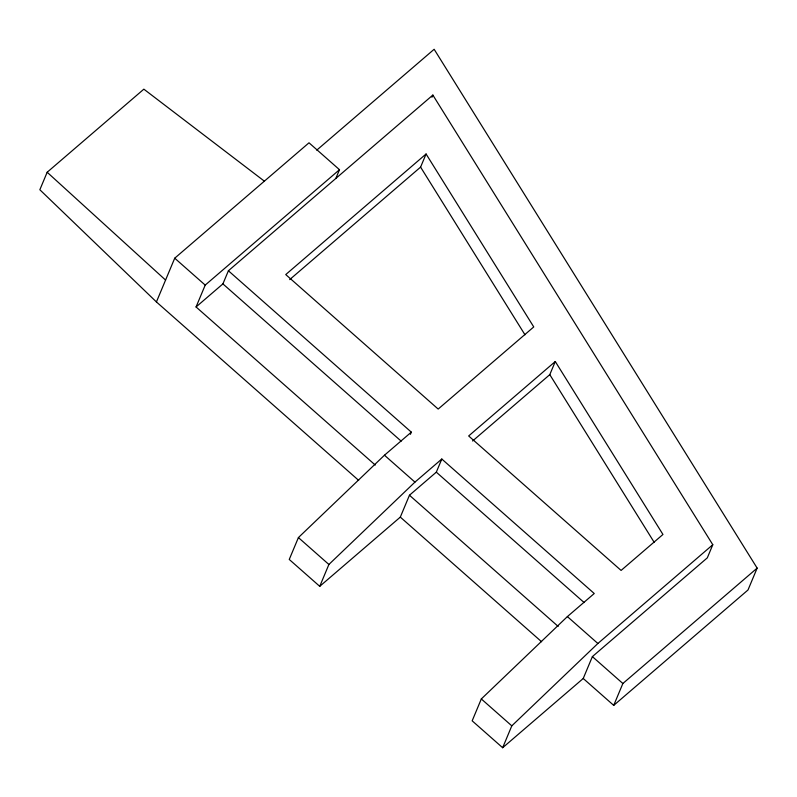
<?xml version="1.0" encoding="UTF-8"?>
<svg xmlns="http://www.w3.org/2000/svg" width="797" height="797" viewBox="0 0 797 797"><rect width="100%" height="100%" fill="white"/><g stroke="black" fill="none" stroke-linecap="round" stroke-linejoin="round"><path stroke-width="1.2" d="M264.126 180.979L143.858 89.164L47.172 172.252L39.85 189.746L156.421 301.943L358.64 480.352M156.421 301.943L174.722 258.198L309.007 142.802L339.492 169.701L335.836 178.448M375.248 465.05L196.062 306.965L205.208 285.097L339.492 169.701M196.062 306.965L222.911 283.891L228.4 270.761L432.861 95.072L712.797 544.73L707.308 557.85L592.38 656.608L583.235 678.486L502.658 747.725L472.173 720.827L481.318 698.949L567.384 616.589L594.243 593.516L441.807 459.032L414.948 482.115L328.892 564.475L319.746 586.343L289.251 559.454L298.407 537.577L384.463 455.217L411.322 432.143L228.4 270.761M431.944 97.264L432.861 95.072M289.68 279.608L420.587 167.111L426.076 153.99L533.751 326.929L438.181 409.06L285.744 274.576L426.076 153.99M410.405 434.325L411.322 432.143M319.746 586.343L400.313 517.114L409.459 495.236L436.318 472.163L441.807 459.032M472.591 440.99L549.791 374.64L555.28 361.519L662.955 534.468L621.092 570.433L468.666 435.959L555.28 361.519M502.658 747.725L511.804 725.848L597.87 643.488L712.797 544.73M583.235 678.486L613.72 705.375L622.865 683.507L757.15 568.112L434.146 49.275L316.758 150.145M757.15 568.112L748.004 589.979L613.72 705.375M222.911 283.891L401.17 441.149M436.318 472.163L584.101 602.532M174.722 258.198L205.208 285.097M384.463 455.217L414.948 482.115M567.384 616.589L597.87 643.488M409.459 495.236L558.179 626.432M592.38 656.608L622.865 683.507M400.313 517.114L541.591 641.744M298.407 537.577L328.892 564.475M481.318 698.949L511.804 725.848M47.172 172.252L165.577 280.076M420.587 167.111L524.974 334.78M549.791 374.64L654.178 542.319"/></g></svg>
